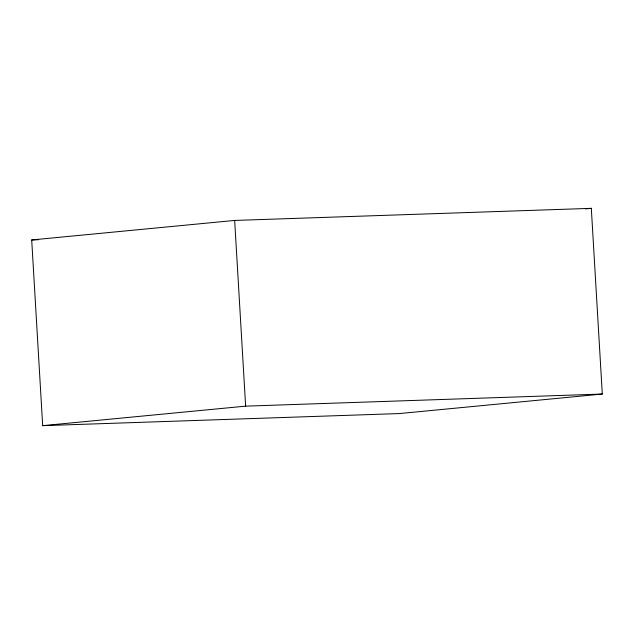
<?xml version="1.0" encoding="UTF-8"?>
<svg xmlns="http://www.w3.org/2000/svg" width="634" height="634" viewBox="0 0 634 634"><rect width="100%" height="100%" fill="white"/><g stroke="black" fill="none" stroke-linecap="round" stroke-linejoin="round"><path stroke-width="0.95" d="M31.7 239.953L234.659 220.434L591.316 208.34L602.3 394.047L399.341 413.566L42.684 425.66L31.7 239.953L38.619 239.715M585.404 208.903L591.316 208.34M42.684 425.66L245.643 406.148L602.3 394.047M234.659 220.434L245.643 406.148"/></g></svg>
